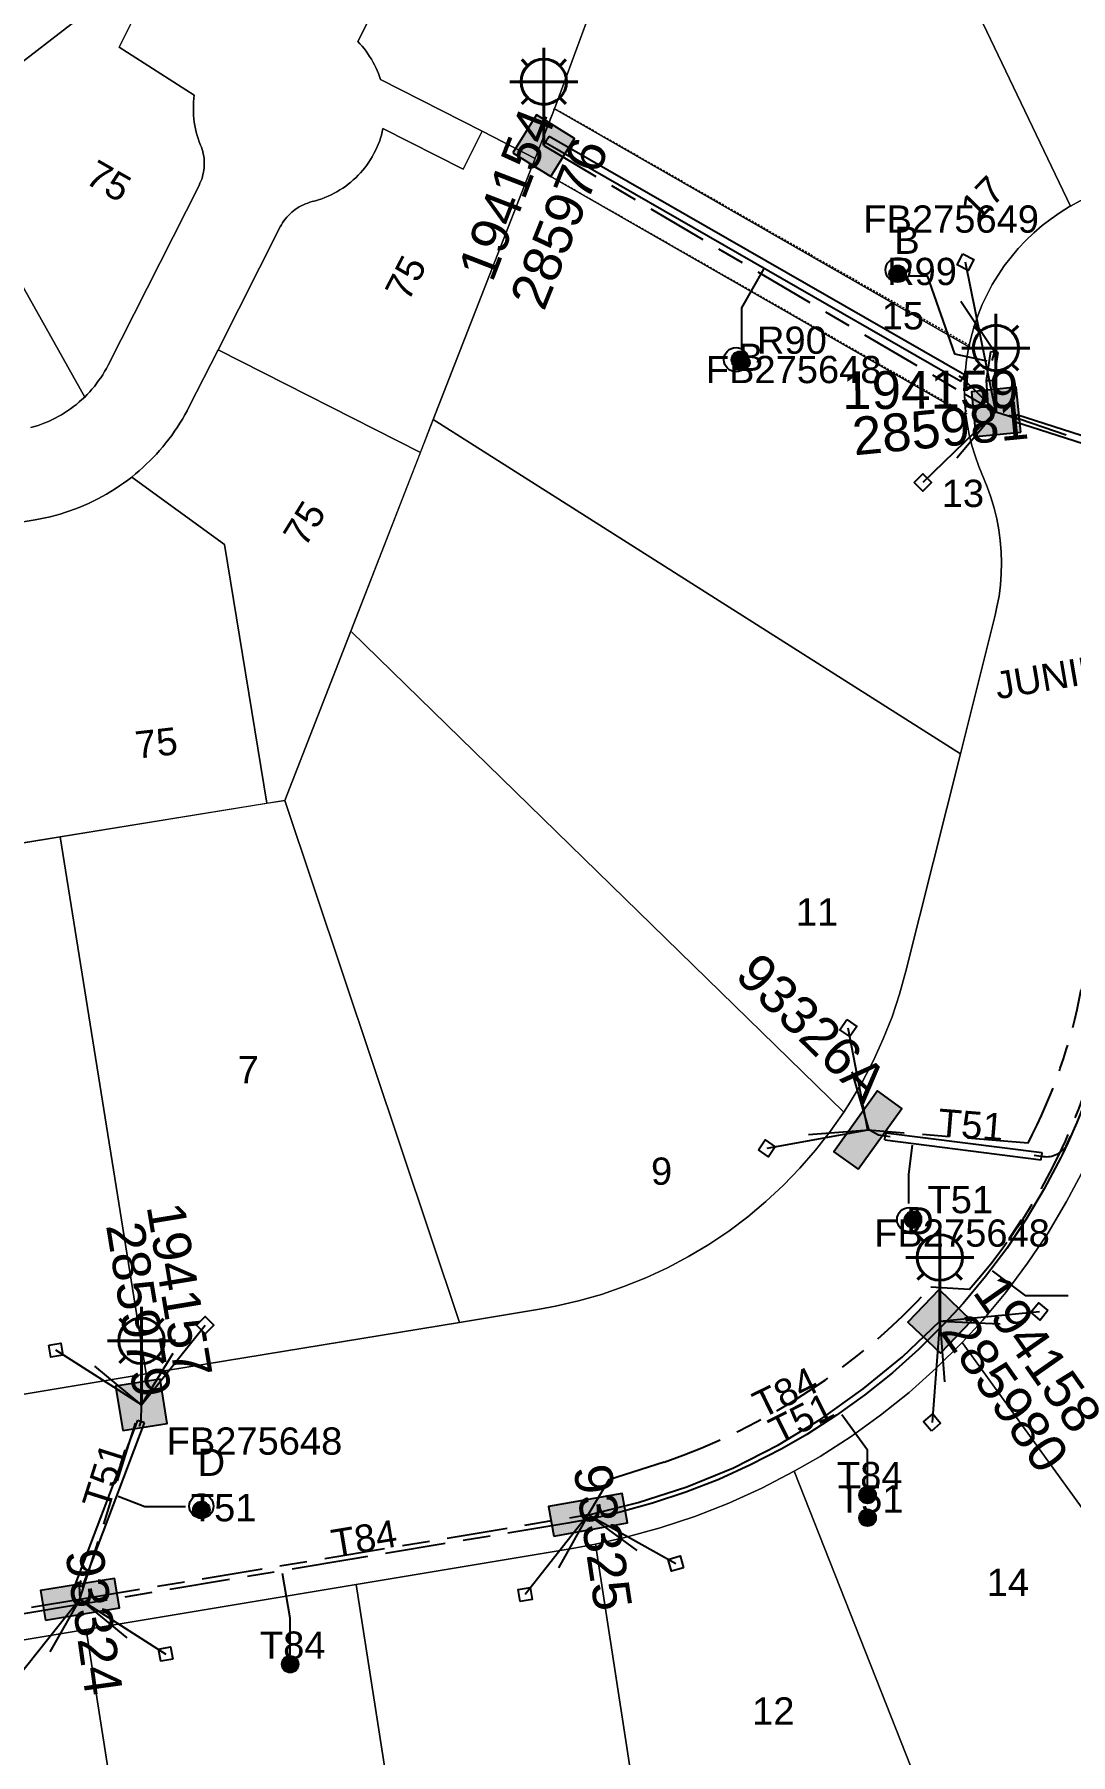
# Model space of a CAD drawing. Header units: metres. Extents: x 282960 to 285195, y 6134329 to 6136665.
# Drawn here: x 283348.2 to 283416.7, y 6135406.1 to 6135519.8 of the extents above; entities that cross this region are included whole.
import ezdxf
from ezdxf.enums import TextEntityAlignment as Align

# ---------------------------------------------------------------- set-up
doc = ezdxf.new("R2010")
doc.units = ezdxf.units.M
for name, pattern in [('Cable Exist UG', [8.2, 4, -1.2, 1.8, -1.2]), ('HIDDEN', [0.375, 0.25, -0.125]), ('HIDDEN2', [0.1875, 0.125, -0.0625])]:
    doc.linetypes.add(name, pattern=pattern)
doc.layers.get('0').update_dxf_attribs({"color": 6})
for name, color, linetype, lineweight in [('Cadastre Land Parcels_SP_EXT', 9, 'Continuous', 5), ('Cadastre Other Property_SP_EXT', 9, 'HIDDEN', 5), ('Cadastre Roads_SP_EXT', 9, 'Continuous', 5)]:
    doc.layers.add(name, color=color, linetype=linetype, lineweight=lineweight)
for name, color, linetype in [('Duct_SP_EXT', 7, 'Continuous'), ('Equip_SP_SL_EXT', 7, 'Continuous'), ('Mains_LV_EXT', 7, 'Continuous'), ('Services_SP_EXT', 7, 'Continuous'), ('SupportsUG_SP_LV_EXT', 7, 'Continuous'), ('SupportsUG_SP_LV_SL_EXT', 7, 'Continuous'), ('Trench_SP_EXT', 7, 'Continuous')]:
    doc.layers.add(name, color=color, linetype=linetype)
doc.styles.add('COLUMN_LABEL', font='arial.ttf')
doc.styles.add('iecARIAL', font='arial.ttf', dxfattribs={"height": 2})
doc.styles.add('POLE_LABEL', font='arial.ttf')
doc.styles.get("Standard").update_dxf_attribs({"font": 'arial.ttf'})

# ---------------------------------------------------------------- blocks, each defined once
blk = doc.blocks.new('COLUMN_EXT')
blk.add_hatch(color=256).paths.add_polyline_path([(-1.49, 1.48), (-1.49, -1.49), (1.48, -1.49), (1.48, 1.48)])
blk.add_lwpolyline([(-1.49, -1.49), (1.48, -1.49), (1.48, 1.48), (-1.49, 1.48)], close=True)
for tag, height, style, flags, p in [('ASSET_NUM', 2.5, 'COLUMN_LABEL', 8, (2, 2)), ('STRUCTURE_PLANT_NUMBER', 0.2, 'POLE_LABEL', 9, (1.81, 0.03)), ('STREET_CODE', 0.2, 'COLUMN_LABEL', 9, (1.81, -0.2))]:
    blk.add_attdef(tag, text='', height=height, dxfattribs=dict(style=style, flags=flags)).set_placement(p, align=Align.MIDDLE_LEFT)
at = {"flags": 9}
for tag, p in [('COLUMN_TYPE', (1.81, -0.4)), ('OWNED_BY', (1.81, -0.6)), ('STATE', (1.81, -0.8)), ('USAGE', (1.81, -1)), ('LEGEND', (1.81, -1.2)), ('STREETNAME', (1.81, -1.6)), ('SUBURB', (1.81, -1.8)), ('LOCATION', (1.81, -1.4)), ('NOTES', (1.81, -2))]:
    blk.add_attdef(tag, text='', height=0.2, dxfattribs=at).set_placement(p, align=Align.MIDDLE_LEFT)
at = {"flags": 1}
blk.add_attdef('Z', (1.81, -2.35), '', height=0.2, dxfattribs=at)
blk = doc.blocks.new('PILLAR_EXT')
blk.add_hatch(color=256).paths.add_polyline_path([(-2.475, 0.99), (-2.475, -0.99), (2.475, -0.99), (2.475, 0.99)])
blk.add_lwpolyline([(-2.475, -0.99), (2.475, -0.99), (2.475, 0.99), (-2.475, 0.99)], close=True)
at = {"style": 'iecARIAL', "flags": 8}
blk.add_attdef('ASSET_NUM', (1.5, 3.5), '', height=2.5, dxfattribs=at)
for tag, p, flags in [('OWNED_BY', (0, -0.2), 9), ('STATE', (0, -0.4), 9), ('SUPPORT_TYPE', (0, -0.6), 9), ('USAGE', (0, -0.8), 9), ('LEGEND', (0, -1), 9), ('LOCATION', (0, -1.2), 9), ('STREETNAME', (0, -1.8), 9), ('SUBURB', (0, -2), 1), ('NOTES', (0, -1.4), 9), ('PARENT', (0, -1.6), 9)]:
    blk.add_attdef(tag, p, '', height=0.2, dxfattribs=dict(flags=flags))
blk = doc.blocks.new('DUCT_EXT')
blk.add_circle((0, 0.8), 0.8)
at = {"flags": 1}
blk.add_attdef('Z', (0, 0), '', height=0.2, dxfattribs=at)
at = {"flags": 9}
for tag, p in [('DUCT_CODE', (0, 0)), ('XSECT_TYPE', (0, -0.2)), ('STATE', (0, -0.6)), ('FB_REFERENCE', (0, -0.4)), ('NOTES', (0, -0.8))]:
    blk.add_attdef(tag, text='', height=0.2, dxfattribs=at).set_placement(p, align=Align.MIDDLE_LEFT)
blk = doc.blocks.new('SL_LANTERN_EXT')
at = {"lineweight": 40}
for p, q in [((0, 1.97), (0, 6.47)), ((-1.46, 5.68), (-1.06, 5.28)), ((1.46, 5.68), (1.06, 5.28)), ((-2.25, 4.22), (2.25, 4.22)), ((-1.46, 2.76), (-1.06, 3.16)), ((0, 0), (0, 2.72)), ((1.46, 2.76), (1.06, 3.16))]:
    blk.add_line(p, q, dxfattribs=at)
blk.add_circle((0, 4.22), 1.5, dxfattribs=at)
at = {"style": 'iecARIAL', "flags": 8}
blk.add_attdef('ASSET_NUM', (1.5, 1.5), '', height=2.5, dxfattribs=at)
for tag, p, height, flags in [('CONSTRUCTED_VOLTAGE', (0.98, -0.65), 0.2, 9), ('CONTROL_TYPE', (0.98, -0.85), 0.2, 9), ('LANTERN_PURPOSE', (0.98, -1.05), 0.2, 9), ('LANTERN_TYPE', (0.98, -1.25), 0.2, 9), ('LNUMBER', (2.18, -3.25), 2.5, 8), ('OPERATING_VOLTAGE', (0.98, -1.65), 0.2, 9), ('ORIENTATION', (0.98, -1.85), 0.2, 9), ('OWNED_BY', (0.98, -2.05), 0.2, 9), ('STATE', (0.98, -2.25), 0.2, 9), ('NO_PHASES', (0.98, -1.45), 0.2, 9), ('USAGE', (0.98, -2.45), 0.2, 9), ('CEXIST', (0.98, -2.65), 0.2, 9), ('CNEW', (0.98, -2.85), 0.2, 9), ('CNUMBER', (0.98, -3.05), 0.2, 9), ('CREMOVE', (0.98, -3.25), 0.2, 9), ('CREPLACE', (0.98, -3.45), 0.2, 9), ('LKINGHEIGHT', (0.98, -3.65), 0.2, 9), ('LBRACKET', (0.98, -3.85), 0.2, 9), ('LBRACKETVOCAB', (0.98, -4.05), 0.2, 9), ('LCATEGORY', (0.98, -4.25), 0.2, 9), ('LCHARGE1', (0.98, -4.45), 0.2, 9), ('LCHARGE1PERCENT', (0.98, -4.65), 0.2, 9), ('LCHARGE2', (0.98, -4.85), 0.2, 9), ('LCHARGE2PERCENT', (0.98, -5.05), 0.2, 9), ('LCHARGE3', (0.98, -5.25), 0.2, 9), ('LCHARGE3PERCENT', (0.98, -5.45), 0.2, 9), ('LEXIST', (0.98, -5.65), 0.2, 9), ('LLAMP', (0.98, -5.85), 0.2, 9), ('LLAMPVOCAB', (0.98, -6.05), 0.2, 9), ('LMAST', (0.98, -6.25), 0.2, 9), ('LMASTVOCAB', (0.98, -6.45), 0.2, 9), ('LNEW', (0.98, -6.65), 0.2, 9), ('LANTNUMBER', (0.98, -6.85), 0.2, 9), ('LOUTREACH', (0.98, -7.25), 0.2, 9), ('LOUTREACHVOCAB', (0.98, -7.45), 0.2, 9), ('LRATECODE', (0.98, -7.65), 0.2, 9), ('LREMOVE', (0.98, -7.85), 0.2, 9), ('LREPLACE', (0.98, -8.05), 0.2, 9), ('STREETNAME', (0.98, -9.25), 0.2, 9), ('LTYPE', (0.98, -8.25), 0.2, 9), ('LTYPEVOCAB', (0.98, -8.45), 0.2, 9), ('LEGEND', (0.98, -8.65), 0.2, 9), ('LOCATION', (0.98, -8.85), 0.2, 9), ('NOTES', (0.98, -9.05), 0.2, 9), ('SUBURB', (0.98, -9.45), 0.2, 1)]:
    blk.add_attdef(tag, p, '', height=height, dxfattribs=dict(flags=flags))
blk = doc.blocks.new('CCP_EXT')
at = {"flags": 9}
for tag, p in [('STATE', (0, -1.8)), ('LEGEND', (0, -1.4)), ('LIFE_SUPPORT', (0, -1.6)), ('NOTES', (0, -2))]:
    blk.add_attdef(tag, text='', height=0.2, dxfattribs=at).set_placement(p, align=Align.MIDDLE_LEFT)
blk.add_wipeout([(0, 0.57), (0.57, 0), (0, -0.57), (-0.57, 0)])
blk.add_lwpolyline([(-0.57, 0), (0, 0.57), (0.57, 0), (0, -0.57), (-0.57, 0)])
at = {"flags": 1}
blk.add_attdef('Z', (0, 0), '', height=0.2, dxfattribs=at)
at = {"flags": 9}
for tag, p in [('CCP_TYPE', (0, 0)), ('CONSTRUCTED_VOLTAGE', (0, -0.2)), ('OPERATING_VOLTAGE', (0, -0.6)), ('ORIENTATION', (0, -0.8)), ('OWNED_BY', (0, -1)), ('NO_PHASES', (0, -0.4)), ('USAGE', (0, -1.2))]:
    blk.add_attdef(tag, text='', height=0.2, dxfattribs=at).set_placement(p, align=Align.MIDDLE_LEFT)
blk = doc.blocks.new('CABLE_LARGE_EXT')
h = blk.add_hatch(color=256)
edge = h.paths.add_edge_path()
edge.add_arc((0, 0.55), 0.55, 0, 360)
blk.add_circle((0, 0.55), 0.55)
at = {"flags": 1}
blk.add_attdef('Z', (0, 0), '', height=0.2, dxfattribs=at)
at = {"flags": 9}
for tag, p in [('COND_CODE', (0, 0)), ('STATE', (0, -0.4)), ('XSECT_SIZE', (0, -0.6)), ('FB_REFERENCE', (0, -0.2)), ('NOTES', (0, -0.8))]:
    blk.add_attdef(tag, text='', height=0.2, dxfattribs=at).set_placement(p, align=Align.MIDDLE_LEFT)

msp = doc.modelspace()

# ---------------------------------------------------------------- linework, layer by layer
at = {"layer": 'Cadastre Land Parcels_SP_EXT', "linetype": 'Continuous'}
for points in [[(283382.57, 6135514.85), (283409.94, 6135499.14), (283410.11, 6135499.85), (283410.31, 6135500.56), (283410.56, 6135501.25), (283410.83, 6135501.93), (283411.15, 6135502.59), (283411.49, 6135503.24), (283411.87, 6135503.87), (283412.28, 6135504.47), (283412.73, 6135505.06), (283413.2, 6135505.62), (283413.7, 6135506.15), (283414.23, 6135506.66), (283414.79, 6135507.14), (283415.37, 6135507.59), (283415.97, 6135508), (283416.59, 6135508.39), (283416.65, 6135508.43), (283396.06, 6135551.47), (283382.57, 6135514.85)], [(283396.06, 6135551.47), (283416.65, 6135508.43), (283417.3, 6135508.78), (283417.96, 6135509.09), (283418.64, 6135509.37), (283419.33, 6135509.62), (283420.03, 6135509.82), (283420.75, 6135509.99), (283421.47, 6135510.13), (283422.2, 6135510.22), (283422.93, 6135510.28), (283423.66, 6135510.3), (283424.39, 6135510.28), (283425.12, 6135510.22), (283425.85, 6135510.12), (283426.57, 6135509.99), (283427.28, 6135509.82), (283427.99, 6135509.61), (283428.04, 6135509.59), (283440.27, 6135537.95), (283415.61, 6135545.49), (283396.06, 6135551.47)], [(283363.88, 6135550.92), (283326.38, 6135538.42), (283323.95, 6135534.27), (283289.64, 6135522.81), (283290.2, 6135520.99), (283323.19, 6135531.88), (283325.14, 6135529.17), (283328.99, 6135530.46), (283334.8, 6135512.36), (283341.63, 6135513.49), (283353.14, 6135522.37), (283363.88, 6135550.92)], [(283382.57, 6135514.85), (283388.45, 6135530.82), (283379, 6135535.63), (283377.7, 6135535.3), (283369.58, 6135519.3), (283369.73, 6135519.15), (283369.87, 6135518.99), (283370, 6135518.83), (283370.13, 6135518.66), (283370.26, 6135518.49), (283370.37, 6135518.31), (283370.49, 6135518.13), (283370.59, 6135517.95), (283370.69, 6135517.76), (283370.78, 6135517.57), (283370.87, 6135517.38), (283370.95, 6135517.19), (283371.03, 6135516.99), (283371.09, 6135516.79), (283377.81, 6135513.37), (283381.3, 6135511.58), (283382.57, 6135514.85)], [(283409.94, 6135499.14), (283382.57, 6135514.85), (283381.1, 6135511.08), (283409.75, 6135494.63), (283409.68, 6135495.36), (283409.65, 6135496.09), (283409.66, 6135496.82), (283409.71, 6135497.56), (283409.79, 6135498.28), (283409.92, 6135499.01), (283409.94, 6135499.14)], [(283371.25, 6135513.55), (283371.2, 6135513.33), (283371.15, 6135513.12), (283371.08, 6135512.91), (283371.01, 6135512.7), (283370.93, 6135512.49), (283370.84, 6135512.29), (283370.75, 6135512.09), (283370.65, 6135511.89), (283370.54, 6135511.69), (283370.43, 6135511.5), (283370.31, 6135511.32), (283370.18, 6135511.14), (283370.05, 6135510.96), (283369.91, 6135510.79), (283369.76, 6135510.62), (283369.61, 6135510.46), (283369.45, 6135510.3), (283369.29, 6135510.15), (283369.12, 6135510.01), (283368.95, 6135509.87), (283368.77, 6135509.73), (283368.59, 6135509.61), (283368.4, 6135509.49), (283368.21, 6135509.37), (283368.02, 6135509.27), (283367.82, 6135509.17), (283367.62, 6135509.08), (283367.42, 6135508.99), (283367.21, 6135508.91), (283367, 6135508.84), (283366.79, 6135508.78), (283366.57, 6135508.72), (283366.42, 6135508.68), (283366.28, 6135508.63), (283366.13, 6135508.58), (283365.99, 6135508.52), (283365.85, 6135508.45), (283365.72, 6135508.38), (283365.59, 6135508.3), (283365.46, 6135508.21), (283365.34, 6135508.12), (283365.22, 6135508.02), (283365.11, 6135507.91), (283365, 6135507.8), (283364.9, 6135507.69), (283364.8, 6135507.57), (283364.71, 6135507.45), (283364.62, 6135507.32), (283364.54, 6135507.19), (283364.47, 6135507.05), (283360.36, 6135498.94), (283373.72, 6135492.14), (283374.57, 6135494.32), (283381.1, 6135511.08), (283381.3, 6135511.58), (283377.81, 6135513.37), (283376.54, 6135510.87), (283371.25, 6135513.55)], [(283409.75, 6135494.63), (283381.1, 6135511.08), (283374.57, 6135494.32), (283409.39, 6135472.25), (283411.68, 6135481.41), (283411.8, 6135481.95), (283411.94, 6135482.67), (283412.03, 6135483.4), (283412.08, 6135484.13), (283412.1, 6135484.86), (283412.08, 6135485.59), (283412.02, 6135486.33), (283411.92, 6135487.05), (283411.79, 6135487.77), (283411.62, 6135488.48), (283411.4, 6135489.19), (283411.16, 6135489.88), (283410.59, 6135491.23), (283410.35, 6135491.92), (283410.14, 6135492.62), (283409.96, 6135493.34), (283409.83, 6135494.06), (283409.75, 6135494.63)], [(283364.76, 6135469.17), (283369.12, 6135480.35), (283373.72, 6135492.14), (283360.36, 6135498.94), (283358.46, 6135495.19), (283358.32, 6135494.91), (283358.16, 6135494.63), (283358, 6135494.35), (283357.84, 6135494.08), (283357.66, 6135493.81), (283357.49, 6135493.55), (283357.3, 6135493.28), (283357.11, 6135493.03), (283356.91, 6135492.78), (283356.71, 6135492.53), (283356.5, 6135492.29), (283356.29, 6135492.05), (283356.07, 6135491.82), (283355.85, 6135491.59), (283355.62, 6135491.37), (283355.39, 6135491.15), (283355.15, 6135490.94), (283354.9, 6135490.73), (283354.66, 6135490.53), (283360.78, 6135486.07), (283363.58, 6135468.98), (283364.76, 6135469.17)], [(283409.39, 6135472.25), (283374.57, 6135494.32), (283369.12, 6135480.35), (283401.69, 6135448.58), (283402.11, 6135449.24), (283402.91, 6135450.6), (283403.64, 6135451.99), (283404.29, 6135453.42), (283404.87, 6135454.88), (283405.37, 6135456.37), (283405.79, 6135457.88), (283409.39, 6135472.25)], [(283401.69, 6135448.58), (283369.12, 6135480.35), (283364.76, 6135469.17), (283376.31, 6135434.69), (283381.58, 6135435.56), (283382.64, 6135435.75), (283384.17, 6135436.11), (283385.68, 6135436.54), (283387.16, 6135437.05), (283388.62, 6135437.64), (283390.05, 6135438.3), (283391.43, 6135439.04), (283392.78, 6135439.84), (283394.09, 6135440.72), (283395.34, 6135441.67), (283396.54, 6135442.68), (283397.69, 6135443.75), (283398.79, 6135444.88), (283399.82, 6135446.06), (283400.79, 6135447.3), (283401.69, 6135448.58)], [(283364.76, 6135469.17), (283349.94, 6135466.76), (283355.6, 6135431.28), (283376.31, 6135434.69), (283364.76, 6135469.17)], [(283349.94, 6135466.76), (283332.15, 6135463.88), (283337.86, 6135428.35), (283355.6, 6135431.28), (283349.94, 6135466.76)], [(283448.16, 6135418.8), (283417.53, 6135444.8), (283416.4, 6135442.67), (283415.17, 6135440.6), (283413.82, 6135438.6), (283412.38, 6135436.67), (283410.84, 6135434.82), (283409.5, 6135433.36), (283440.55, 6135390.5), (283444.35, 6135404.65), (283448.16, 6135418.8)], [(283440.55, 6135390.5), (283409.5, 6135433.36), (283407.79, 6135431.66), (283405.99, 6135430.06), (283404.11, 6135428.55), (283402.16, 6135427.14), (283400.13, 6135425.84), (283398.41, 6135424.85), (283413.86, 6135385.71), (283428.75, 6135388.38), (283440.55, 6135390.5)], [(283413.86, 6135385.71), (283398.41, 6135424.85), (283396.27, 6135423.74), (283394.08, 6135422.75), (283391.84, 6135421.87), (283389.55, 6135421.11), (283387.23, 6135420.47), (283385.29, 6135420.04), (283391.21, 6135381.64), (283393.24, 6135382.01), (283410.99, 6135385.2), (283413.86, 6135385.71)], [(283391.21, 6135381.64), (283385.29, 6135420.04), (283383.74, 6135419.75), (283369.48, 6135417.37), (283375.48, 6135378.82), (283391.21, 6135381.64)], [(283375.48, 6135378.82), (283369.48, 6135417.37), (283351.65, 6135414.4), (283357.73, 6135375.63), (283375.48, 6135378.82)], [(283339.97, 6135372.44), (283357.73, 6135375.63), (283351.65, 6135414.4), (283333.82, 6135411.42), (283339.97, 6135372.44)]]:
    msp.add_lwpolyline(points, close=True, dxfattribs=at)
for points in [[(283343.67, 6135486.93), (283348.29, 6135487.71), (283348.62, 6135487.77), (283348.95, 6135487.83), (283349.28, 6135487.91), (283349.6, 6135487.99), (283349.92, 6135488.08), (283350.24, 6135488.18), (283350.56, 6135488.29), (283350.88, 6135488.4), (283351.19, 6135488.52), (283351.5, 6135488.65), (283351.81, 6135488.79), (283352.11, 6135488.93), (283352.41, 6135489.08), (283352.7, 6135489.24), (283353, 6135489.4), (283353.28, 6135489.57), (283353.57, 6135489.75), (283353.85, 6135489.94), (283354.12, 6135490.13), (283354.39, 6135490.33), (283354.66, 6135490.53), (283354.9, 6135490.73), (283355.15, 6135490.94), (283355.39, 6135491.15), (283355.62, 6135491.37), (283355.85, 6135491.59), (283356.07, 6135491.82), (283356.29, 6135492.05), (283356.5, 6135492.29), (283356.71, 6135492.53), (283356.91, 6135492.78), (283357.11, 6135493.03), (283357.3, 6135493.28), (283357.49, 6135493.55), (283357.66, 6135493.81), (283357.84, 6135494.08), (283358, 6135494.35), (283358.16, 6135494.63), (283358.32, 6135494.91), (283358.46, 6135495.19), (283360.36, 6135498.94), (283364.47, 6135507.05), (283364.54, 6135507.19), (283364.62, 6135507.32), (283364.71, 6135507.45), (283364.8, 6135507.57), (283364.9, 6135507.69), (283365, 6135507.8), (283365.11, 6135507.91), (283365.22, 6135508.02), (283365.34, 6135508.12), (283365.46, 6135508.21), (283365.59, 6135508.3), (283365.72, 6135508.38), (283365.85, 6135508.45), (283365.99, 6135508.52), (283366.13, 6135508.58), (283366.28, 6135508.63), (283366.42, 6135508.68), (283366.57, 6135508.72), (283366.79, 6135508.78), (283367, 6135508.84), (283367.21, 6135508.91), (283367.42, 6135508.99), (283367.62, 6135509.08), (283367.82, 6135509.17), (283368.02, 6135509.27), (283368.21, 6135509.37), (283368.4, 6135509.49), (283368.59, 6135509.61), (283368.77, 6135509.73), (283368.95, 6135509.87), (283369.12, 6135510.01), (283369.29, 6135510.15), (283369.45, 6135510.3), (283369.61, 6135510.46), (283369.76, 6135510.62), (283369.91, 6135510.79), (283370.05, 6135510.96), (283370.18, 6135511.14), (283370.31, 6135511.32), (283370.43, 6135511.5), (283370.54, 6135511.69), (283370.65, 6135511.89), (283370.75, 6135512.09), (283370.84, 6135512.29), (283370.93, 6135512.49), (283371.01, 6135512.7), (283371.08, 6135512.91), (283371.15, 6135513.12), (283371.2, 6135513.33), (283371.25, 6135513.55), (283376.54, 6135510.87), (283377.81, 6135513.37), (283371.09, 6135516.79), (283371.03, 6135516.99), (283370.95, 6135517.19), (283370.87, 6135517.38), (283370.78, 6135517.57), (283370.69, 6135517.76), (283370.59, 6135517.95), (283370.49, 6135518.13), (283370.37, 6135518.31), (283370.26, 6135518.49), (283370.13, 6135518.66), (283370, 6135518.83), (283369.87, 6135518.99), (283369.73, 6135519.15), (283369.58, 6135519.3), (283377.7, 6135535.3)], [(283353.14, 6135522.37), (283341.63, 6135513.49), (283351.55, 6135495.81), (283351.71, 6135495.98), (283351.71, 6135495.98), (283351.88, 6135496.16), (283352.03, 6135496.33), (283352.19, 6135496.52), (283352.33, 6135496.71), (283352.47, 6135496.9), (283352.61, 6135497.09), (283352.74, 6135497.29), (283352.86, 6135497.5), (283352.98, 6135497.7), (283353.09, 6135497.91), (283359.1, 6135509.79), (283359.16, 6135509.93), (283359.22, 6135510.07), (283359.28, 6135510.21), (283359.32, 6135510.36), (283359.36, 6135510.51), (283359.39, 6135510.66), (283359.42, 6135510.81), (283359.43, 6135510.96), (283359.44, 6135511.11), (283359.44, 6135511.27), (283359.44, 6135511.42), (283359.43, 6135511.57), (283359.41, 6135511.72), (283359.38, 6135511.88), (283359.35, 6135512.03), (283359.31, 6135512.17), (283359.26, 6135512.32), (283359.2, 6135512.46), (283359.12, 6135512.67), (283359.05, 6135512.88), (283358.98, 6135513.1), (283358.92, 6135513.31), (283358.87, 6135513.53), (283358.83, 6135513.75), (283358.79, 6135513.97), (283358.76, 6135514.19), (283358.74, 6135514.42), (283358.73, 6135514.64), (283358.73, 6135514.86), (283358.73, 6135515.09), (283358.74, 6135515.31), (283358.76, 6135515.54), (283358.79, 6135515.76), (283353.82, 6135518.92), (283354.95, 6135521.16)], [(283354.95, 6135521.16), (283353.82, 6135518.92), (283358.79, 6135515.76), (283358.76, 6135515.54), (283358.74, 6135515.31), (283358.73, 6135515.09), (283358.73, 6135514.86), (283358.73, 6135514.64), (283358.74, 6135514.42), (283358.76, 6135514.19), (283358.79, 6135513.97), (283358.83, 6135513.75), (283358.87, 6135513.53), (283358.92, 6135513.31), (283358.98, 6135513.1), (283359.05, 6135512.88), (283359.12, 6135512.67), (283359.2, 6135512.46), (283359.26, 6135512.32), (283359.31, 6135512.17), (283359.35, 6135512.03), (283359.38, 6135511.88), (283359.41, 6135511.72), (283359.43, 6135511.57), (283359.44, 6135511.42), (283359.44, 6135511.27), (283359.44, 6135511.11), (283359.43, 6135510.96), (283359.42, 6135510.81), (283359.39, 6135510.66), (283359.36, 6135510.51), (283359.32, 6135510.36), (283359.28, 6135510.21), (283359.22, 6135510.07), (283359.16, 6135509.93), (283359.1, 6135509.79), (283353.09, 6135497.91), (283352.98, 6135497.7), (283352.86, 6135497.5), (283352.74, 6135497.29), (283352.61, 6135497.09), (283352.47, 6135496.9), (283352.33, 6135496.71), (283352.19, 6135496.52), (283352.03, 6135496.33), (283351.88, 6135496.16), (283351.71, 6135495.98), (283351.55, 6135495.81), (283351.37, 6135495.65), (283351.19, 6135495.49), (283351, 6135495.33), (283350.81, 6135495.18), (283350.62, 6135495.04), (283350.42, 6135494.9), (283350.22, 6135494.77), (283350.01, 6135494.64), (283349.8, 6135494.52), (283349.59, 6135494.41), (283349.37, 6135494.3), (283349.15, 6135494.2), (283348.92, 6135494.11), (283348.7, 6135494.02), (283348.47, 6135493.94), (283348.24, 6135493.87), (283348, 6135493.81)], [(283348, 6135493.81), (283348.24, 6135493.87), (283348.47, 6135493.94), (283348.7, 6135494.02), (283348.92, 6135494.11), (283349.15, 6135494.2), (283349.37, 6135494.3), (283349.59, 6135494.41), (283349.8, 6135494.52), (283350.01, 6135494.64), (283350.22, 6135494.77), (283350.42, 6135494.9), (283350.62, 6135495.04), (283350.81, 6135495.18), (283351, 6135495.33), (283351.19, 6135495.49), (283351.37, 6135495.65), (283351.55, 6135495.81), (283341.63, 6135513.49)], [(283347.13, 6135466.31), (283349.94, 6135466.76), (283349.94, 6135466.76), (283363.58, 6135468.98), (283360.78, 6135486.07), (283354.66, 6135490.53), (283354.39, 6135490.33), (283354.12, 6135490.13), (283353.85, 6135489.94), (283353.57, 6135489.75), (283353.28, 6135489.57), (283353, 6135489.4), (283352.7, 6135489.24), (283352.41, 6135489.08), (283352.11, 6135488.93), (283351.81, 6135488.79), (283351.5, 6135488.65), (283351.19, 6135488.52), (283350.88, 6135488.4), (283350.56, 6135488.29), (283350.24, 6135488.18), (283349.92, 6135488.08), (283349.6, 6135487.99), (283349.28, 6135487.91), (283348.95, 6135487.83), (283348.62, 6135487.77), (283348.29, 6135487.71), (283343.67, 6135486.93)]]:
    msp.add_lwpolyline(points, dxfattribs=at)
at = {"layer": 'Duct_SP_EXT'}
for p, q in [((283381.98, 6135512.61), (283382.1, 6135512.82)), ((283382.22, 6135513.02), (283382.1, 6135512.82)), ((283411.11, 6135496.91), (283411.39, 6135498.83)), ((283411.39, 6135498.83), (283411.63, 6135498.8)), ((283411.59, 6135496.89), (283411.87, 6135498.76)), ((283411.87, 6135498.76), (283411.63, 6135498.8)), ((283409.41, 6135496.85), (283409.53, 6135497.06)), ((283409.65, 6135497.27), (283409.53, 6135497.06)), ((283411.23, 6135494.97), (283411.11, 6135496.91)), ((283411.11, 6135496.91), (283411.35, 6135496.9)), ((283411.59, 6135496.89), (283411.35, 6135496.9)), ((283411.71, 6135495), (283411.59, 6135496.89)), ((283411.23, 6135494.97), (283411.47, 6135494.98)), ((283411.71, 6135495), (283411.47, 6135494.98)), ((283413.1, 6135494.66), (283413.02, 6135494.43)), ((283413.1, 6135494.66), (283431.2, 6135488.85)), ((283412.95, 6135494.2), (283413.02, 6135494.43)), ((283412.95, 6135494.2), (283431.05, 6135488.4)), ((283404.39, 6135446.75), (283404.42, 6135446.99)), ((283404.45, 6135447.22), (283404.42, 6135446.99)), ((283404.45, 6135447.22), (283414.77, 6135445.91)), ((283404.39, 6135446.75), (283414.71, 6135445.43)), ((283414.77, 6135445.91), (283414.74, 6135445.67)), ((283414.71, 6135445.43), (283414.74, 6135445.67)), ((283350.95, 6135417.39), (283355.06, 6135428.23)), ((283351.4, 6135417.22), (283355.51, 6135428.06)), ((283355.06, 6135428.23), (283355.29, 6135428.14)), ((283355.51, 6135428.06), (283355.29, 6135428.14)), ((283350.95, 6135417.39), (283351.18, 6135417.31)), ((283351.4, 6135417.22), (283351.18, 6135417.31))]:
    msp.add_line(p, q, dxfattribs=at)
for points in [[(283394.94, 6135498.96), (283394.94, 6135501.7), (283396.4, 6135504.27)], [(283405.94, 6135503.82), (283407.19, 6135503.82), (283409, 6135498.67), (283411.13, 6135498.21)], [(283405.98, 6135442.54), (283405.98, 6135444.48), (283406.21, 6135446.4)], [(283403.25, 6135423.88), (283403.25, 6135426.24), (283401.56, 6135428.59)], [(283358.21, 6135422.51), (283355.52, 6135422.51), (283353.77, 6135423.18)], [(283365.11, 6135412.73), (283365.11, 6135415.16), (283364.61, 6135418.11)]]:
    msp.add_lwpolyline(points, dxfattribs=at)
at = {"layer": 'Mains_LV_EXT', "linetype": 'Cable Exist UG'}
for points in [[(283431.89, 6135488.03), (283411.7, 6135494.88)], [(283351.24, 6135416.4), (283355.3, 6135429.25)], [(283315.68, 6135410.52), (283351.24, 6135416.4)]]:
    msp.add_lwpolyline(points, dxfattribs=at)
msp.add_lwpolyline([(283419.74, 6135457.88), (283417.37, 6135456.67), (283417.37, 6135456.67, -0.073244), (283413.85, 6135446.53), (283413.85, 6135446.53), (283403.28, 6135447.39)], format="xyb", dxfattribs=at)
at = {"layer": 'Services_SP_EXT'}
msp.add_lwpolyline([(283351.24, 6135416.4), (283347.04, 6135411.14)], dxfattribs=at)
at = {"layer": 'Trench_SP_EXT', "linetype": 'Cable Exist UG'}
for points in [[(283411.49, 6135498.22), (283411.56, 6135498.52), (283411.63, 6135498.8), (283409.18, 6135502.47)], [(283409.27, 6135497.21), (283409.53, 6135497.06), (283411.81, 6135494.81)], [(283411.73, 6135494.83), (283408.85, 6135491.4)], [(283411.73, 6135494.83), (283413.05, 6135494.42), (283413.36, 6135494.31)], [(283420.13, 6135457.83), (283419.3, 6135454.5), (283418.67, 6135452.24), (283417.93, 6135450.05), (283417.08, 6135447.89), (283416.47, 6135446.56)], [(283403.35, 6135447.39), (283402.05, 6135451.92)], [(283403.35, 6135447.39), (283398.72, 6135447.03)], [(283404.75, 6135446.94), (283403.98, 6135447.06), (283403.37, 6135447.39)], [(283408.02, 6135434.76), (283412.63, 6135434.56)], [(283408.02, 6135434.76), (283408.37, 6135430.2)], [(283355.3, 6135429.25), (283351.78, 6135432.17)], [(283355.3, 6135429.25), (283357.7, 6135433.14)], [(283355.17, 6135427.82), (283355.29, 6135428.14), (283355.3, 6135429.25)], [(283384.79, 6135421.98), (283382.6, 6135418.04)], [(283384.79, 6135421.98), (283388.55, 6135419.23)], [(283351.3, 6135417.64), (283351.18, 6135417.31), (283351.24, 6135416.4)], [(283351.24, 6135416.4), (283348.94, 6135412.42)], [(283351.24, 6135416.4), (283354.86, 6135413.41)], [(283351.34, 6135416.07), (283333.55, 6135413.1), (283315.75, 6135410.13)]]:
    msp.add_lwpolyline(points, dxfattribs=at)
msp.add_lwpolyline([(283414.25, 6135445.73), (283414.72, 6135445.67), (283414.72, 6135445.67, 0.307464), (283416.37, 6135446.33), (283416.37, 6135446.33), (283416.65, 6135446.96)], format="xyb", dxfattribs=at)

# ---------------------------------------------------------------- block references
at = {"layer": 'Duct_SP_EXT'}
for name, p in [('DUCT_EXT', (283405.24, 6135503.41)), ('CABLE_LARGE_EXT', (283405.24, 6135503.41)), ('DUCT_EXT', (283359.26, 6135421.75)), ('CABLE_LARGE_EXT', (283403.25, 6135422.73)), ('CABLE_LARGE_EXT', (283359.26, 6135421.75)), ('CABLE_LARGE_EXT', (283403.25, 6135421.23)), ('CABLE_LARGE_EXT', (283365.12, 6135411.56))]:
    msp.add_blockref(name, p, dxfattribs=at)
for name, p, rotation in [('DUCT_EXT', (283395.37, 6135498.28), 90.04404868790296), ('CABLE_LARGE_EXT', (283395.37, 6135498.28), 90.04404868790296), ('DUCT_EXT', (283406.8, 6135441.48), 89.95629455568198), ('CABLE_LARGE_EXT', (283406.8, 6135441.48), 89.95629455568198)]:
    msp.add_blockref(name, p, dxfattribs=dict(at, rotation=rotation))
at = {"layer": 'Equip_SP_SL_EXT'}
ref = msp.add_blockref('SL_LANTERN_EXT', (283381.87, 6135512.42), dxfattribs=at)
ref.add_attrib('ASSET_NUM', '194154', dxfattribs={"layer": '0', "height": 2.5, "rotation": 68.9024, "style": 'iecARIAL'}).set_placement((283383.37, 6135513.92), align=Align.BOTTOM_RIGHT)
ref = msp.add_blockref('SL_LANTERN_EXT', (283411.73, 6135494.83), dxfattribs=at)
ref.add_attrib('ASSET_NUM', '194159', dxfattribs={"layer": '0', "height": 2.5, "rotation": 0.341, "style": 'iecARIAL'}).set_placement((283413.23, 6135496.33), align=Align.MIDDLE_RIGHT)
ref = msp.add_blockref('SL_LANTERN_EXT', (283355.3, 6135429.25), dxfattribs=at)
ref.add_attrib('ASSET_NUM', '194157', dxfattribs={"layer": '0', "height": 2.5, "rotation": 279.4374, "style": 'iecARIAL'}).set_placement((283356.8, 6135430.75), align=Align.BOTTOM_RIGHT)
ref = msp.add_blockref('SL_LANTERN_EXT', (283408.02, 6135434.76), dxfattribs=at)
ref.add_attrib('ASSET_NUM', '194158', dxfattribs={"layer": '0', "height": 2.5, "rotation": 305.0514, "style": 'iecARIAL'}).set_placement((283409.52, 6135436.26), align=Align.BOTTOM_LEFT)
at = {"layer": 'SupportsUG_SP_LV_EXT'}
ref = msp.add_blockref('PILLAR_EXT', (283403.27, 6135447.39), dxfattribs=dict(at, rotation=54.28355284688509))
ref.add_attrib('ASSET_NUM', '93326A', dxfattribs={"layer": '0', "height": 2.5, "rotation": 315.7402, "style": 'iecARIAL'}).set_placement((283404.77, 6135450.89), align=Align.TOP_RIGHT)
ref = msp.add_blockref('PILLAR_EXT', (283384.79, 6135421.98), dxfattribs=dict(at, rotation=10.19636840049995))
ref.add_attrib('ASSET_NUM', '93325', dxfattribs={"layer": '0', "height": 2.5, "rotation": 278.5526, "style": 'iecARIAL'}).set_placement((283386.29, 6135425.48), align=Align.TOP_LEFT)
ref = msp.add_blockref('PILLAR_EXT', (283351.24, 6135416.4), dxfattribs=dict(at, rotation=9.404031853161609))
ref.add_attrib('ASSET_NUM', '93324', dxfattribs={"layer": '0', "height": 2.5, "rotation": 277.9469, "style": 'iecARIAL'}).set_placement((283352.74, 6135419.9), align=Align.TOP_LEFT)
at = {"layer": 'SupportsUG_SP_LV_SL_EXT'}
ref = msp.add_blockref('COLUMN_EXT', (283381.87, 6135512.42), dxfattribs=dict(at, rotation=328.2325124114682))
ref.add_attrib('ASSET_NUM', '285976', dxfattribs={"layer": '0', "height": 2.5, "rotation": 68.2861, "style": 'COLUMN_LABEL'}).set_placement((283383.87, 6135513.17), align=Align.TOP_RIGHT)
ref = msp.add_blockref('COLUMN_EXT', (283411.73, 6135494.83), dxfattribs=dict(at, rotation=95.85063385922273))
ref.add_attrib('ASSET_NUM', '285981', dxfattribs={"layer": '0', "height": 2.5, "rotation": 5.5956, "style": 'COLUMN_LABEL'}).set_placement((283413.73, 6135495.58), align=Align.TOP_RIGHT)
ref = msp.add_blockref('COLUMN_EXT', (283355.3, 6135429.25), dxfattribs=dict(at, rotation=9.208079491798271))
ref.add_attrib('ASSET_NUM', '285979', dxfattribs={"layer": '0', "height": 2.5, "rotation": 279.2883, "style": 'COLUMN_LABEL'}).set_placement((283357.3, 6135430), align=Align.TOP_RIGHT)
ref = msp.add_blockref('COLUMN_EXT', (283408.02, 6135434.76), dxfattribs=dict(at, rotation=46.14971777067854))
ref.add_attrib('ASSET_NUM', '285980', dxfattribs={"layer": '0', "height": 2.5, "rotation": 304.9266, "style": 'COLUMN_LABEL'}).set_placement((283410.02, 6135435.51), align=Align.TOP_LEFT)

# ---------------------------------------------------------------- texts
at = {"layer": 'Cadastre Land Parcels_SP_EXT'}
for s, rotation, p in [('75', 330.2233, (283351.48, 6135510)), ('17', 45.959, (283410.52, 6135507.31)), ('75', 63.0905, (283372.92, 6135502.04)), ('75', 58.373, (283366.09, 6135485.81)), ('75', 6.4252, (283354.99, 6135471.92))]:
    msp.add_text(s, height=1.8, rotation=rotation, dxfattribs=at).set_placement(p)
for s, p in [('15', (283404.18, 6135500.28)), ('13', (283408.15, 6135488.55)), ('11', (283398.52, 6135460.9)), ('7', (283361.65, 6135450.48)), ('9', (283388.95, 6135443.78)), ('14', (283411.12, 6135416.61)), ('12', (283395.63, 6135408.12))]:
    msp.add_text(s, height=1.8, dxfattribs=at).set_placement(p)
at = {"layer": 'Cadastre Roads_SP_EXT'}
msp.add_text('JUNIPER PL', height=1.8, rotation=9.6497, dxfattribs=at).set_placement((283411.84, 6135475.84))
at = {"layer": 'Duct_SP_EXT'}
for s, p in [('FB275649', (283402.97, 6135506.67)), ('B', (283405.02, 6135505.27)), ('R90', (283395.95, 6135498.67)), ('B', (283394.7, 6135497.54)), ('FB275648', (283392.57, 6135496.73)), ('T51', (283407.21, 6135441.9)), ('FB275648', (283403.69, 6135439.69)), ('D', (283405.81, 6135440.5)), ('FB275648', (283356.96, 6135425.95)), ('D', (283359.01, 6135424.55)), ('T84', (283401.23, 6135423.67)), ('T51', (283358.56, 6135421.55)), ('T51', (283401.29, 6135422.13)), ('T84', (283363.12, 6135412.47))]:
    msp.add_text(s, height=1.8, dxfattribs=at).set_placement(p)
at = {"layer": 'Mains_LV_EXT'}
for s, rotation, p in [('T51', 355.3568, (283407.85, 6135447.02)), ('T84', 26.1255, (283396.26, 6135428.3)), ('T51', 26.7187, (283397.34, 6135426.57)), ('T51', 72.4396, (283353.07, 6135422.22)), ('T84', 9.4592, (283368.01, 6135419.19))]:
    msp.add_text(s, height=1.8, rotation=rotation, dxfattribs=at).set_placement(p)

# ---------------------------------------------------------------- next in the draw order: block references
at = {"layer": 'Services_SP_EXT'}
for p, rotation in [((283409.72, 6135504.72), 287.6903462710204), ((283401.98, 6135454.13), 280.831308466907), ((283396.6, 6135446.18), 10.27140301240808), ((283414.6, 6135435.41), 185.6639581676658), ((283349.64, 6135432.86), 324.9887401529649), ((283407.51, 6135428.08), 85.59474639030708), ((283390.59, 6135418.76), 150.973653221709), ((283380.64, 6135416.71), 55.34175046291296), ((283356.9, 6135412.78), 144.9408640770066)]:
    msp.add_blockref('CCP_EXT', p, dxfattribs=dict(at, rotation=rotation))
for p in [(283406.91, 6135490.17), (283359.51, 6135434.5)]:
    msp.add_blockref('CCP_EXT', p, dxfattribs=at)

# ---------------------------------------------------------------- next in the draw order: linework, layer by layer
at = {"layer": 'Cadastre Other Property_SP_EXT', "linetype": 'HIDDEN2'}
msp.add_lwpolyline([(283382.56, 6135514.88), (283381.11, 6135511.1), (283409.79, 6135494.71), (283409.79, 6135494.71, -0.103291), (283409.98, 6135499.22), (283409.98, 6135499.22), (283382.56, 6135514.88)], format="xyb", close=True, dxfattribs=at)
at = {"layer": 'Cadastre Roads_SP_EXT', "linetype": 'Continuous'}
for points in [[(283417.3, 6135508.78), (283416.65, 6135508.43), (283416.59, 6135508.39), (283415.97, 6135508), (283415.37, 6135507.59), (283414.79, 6135507.14), (283414.23, 6135506.66), (283413.7, 6135506.15), (283413.2, 6135505.62), (283412.73, 6135505.06), (283412.28, 6135504.47), (283411.87, 6135503.87), (283411.49, 6135503.24), (283411.15, 6135502.59), (283410.83, 6135501.93), (283410.56, 6135501.25), (283410.31, 6135500.56), (283410.11, 6135499.85), (283409.94, 6135499.14), (283409.92, 6135499.01), (283409.79, 6135498.28), (283409.71, 6135497.56), (283409.66, 6135496.82), (283409.65, 6135496.09), (283409.68, 6135495.36), (283409.75, 6135494.63), (283409.83, 6135494.06), (283409.96, 6135493.34), (283410.14, 6135492.62), (283410.35, 6135491.92), (283410.59, 6135491.23), (283411.16, 6135489.88), (283411.4, 6135489.19), (283411.62, 6135488.48), (283411.79, 6135487.77), (283411.92, 6135487.05), (283412.02, 6135486.33), (283412.08, 6135485.59), (283412.1, 6135484.86), (283412.08, 6135484.13), (283412.03, 6135483.4), (283411.94, 6135482.67), (283411.8, 6135481.95), (283411.68, 6135481.41), (283409.39, 6135472.25), (283405.79, 6135457.88), (283405.37, 6135456.37), (283404.87, 6135454.88), (283404.29, 6135453.42), (283403.64, 6135451.99), (283402.91, 6135450.6), (283402.11, 6135449.24), (283401.69, 6135448.58), (283400.79, 6135447.3), (283399.82, 6135446.06), (283398.79, 6135444.88), (283397.69, 6135443.75), (283396.54, 6135442.68), (283395.34, 6135441.67), (283394.09, 6135440.72), (283392.78, 6135439.84), (283391.43, 6135439.04), (283390.05, 6135438.3), (283388.62, 6135437.64), (283387.16, 6135437.05), (283385.68, 6135436.54), (283384.17, 6135436.11), (283382.64, 6135435.75), (283381.58, 6135435.56), (283376.31, 6135434.69), (283355.6, 6135431.28), (283337.86, 6135428.35)], [(283333.82, 6135411.42), (283351.65, 6135414.4), (283369.48, 6135417.37), (283383.74, 6135419.75), (283385.29, 6135420.04), (283387.23, 6135420.47), (283389.55, 6135421.11), (283391.84, 6135421.87), (283394.08, 6135422.75), (283396.27, 6135423.74), (283398.41, 6135424.85), (283400.13, 6135425.84), (283402.16, 6135427.14), (283404.11, 6135428.55), (283405.99, 6135430.06), (283407.79, 6135431.66), (283409.5, 6135433.36), (283410.84, 6135434.82), (283412.38, 6135436.67), (283413.82, 6135438.6), (283415.17, 6135440.6), (283416.4, 6135442.67), (283417.53, 6135444.8)]]:
    msp.add_lwpolyline(points, dxfattribs=at)
at = {"layer": 'Duct_SP_EXT'}
for p, q in [((283409.65, 6135497.27), (283382.22, 6135513.02)), ((283409.41, 6135496.85), (283381.98, 6135512.61))]:
    msp.add_line(p, q, dxfattribs=at)
msp.add_lwpolyline([(283416.49, 6135436.45), (283413.71, 6135436.45), (283411.51, 6135438.1)], dxfattribs=at)
at = {"layer": 'Mains_LV_EXT', "linetype": 'Cable Exist UG'}
for points in [[(283381.87, 6135512.42), (283409.69, 6135496.01), (283409.69, 6135496.01), (283411.73, 6135494.83)], [(283384.84, 6135421.98), (283388.11, 6135422.79), (283391.31, 6135423.83), (283394.39, 6135425.09), (283397.37, 6135426.59), (283400.23, 6135428.35), (283402.97, 6135430.29), (283405.57, 6135432.41), (283408.03, 6135434.77)], [(283351.23, 6135416.4), (283384.79, 6135421.99)]]:
    msp.add_lwpolyline(points, dxfattribs=at)
msp.add_lwpolyline([(283419.74, 6135457.88), (283418.61, 6135453.32), (283418.61, 6135453.32, -0.123122), (283409.96, 6135436.87), (283409.96, 6135436.87), (283407.43, 6135437.02), (283407.43, 6135437.02, -0.125242), (283389.81, 6135425.46), (283389.81, 6135425.46), (283386.16, 6135424.29), (283384.8, 6135421.99)], format="xyb", dxfattribs=at)
at = {"layer": 'Services_SP_EXT'}
for points in [[(283411.73, 6135494.83), (283409.72, 6135504.72)], [(283411.73, 6135494.83), (283406.91, 6135490.17)], [(283403.27, 6135447.39), (283401.98, 6135454.13)], [(283403.27, 6135447.39), (283396.6, 6135446.18)], [(283355.3, 6135429.25), (283359.51, 6135434.5)], [(283408.02, 6135434.76), (283407.51, 6135428.08)], [(283408.02, 6135434.76), (283414.6, 6135435.41)], [(283355.3, 6135429.25), (283349.64, 6135432.86)], [(283384.79, 6135421.99), (283380.64, 6135416.71)], [(283384.79, 6135421.99), (283390.59, 6135418.76)], [(283351.23, 6135416.4), (283356.9, 6135412.78)]]:
    msp.add_lwpolyline(points, dxfattribs=at)
at = {"layer": 'Trench_SP_EXT', "linetype": 'Cable Exist UG'}
for points in [[(283416.47, 6135446.56), (283416.1, 6135445.76), (283416.01, 6135445.57), (283414.92, 6135443.5), (283413.73, 6135441.51), (283412.44, 6135439.58), (283411.05, 6135437.72), (283409.56, 6135435.94), (283408.27, 6135434.54), (283408.25, 6135434.52)], [(283408.25, 6135434.52), (283406.62, 6135432.9), (283404.89, 6135431.36), (283403.08, 6135429.9), (283401.2, 6135428.55), (283399.25, 6135427.29), (283397.6, 6135426.34), (283395.53, 6135425.27), (283393.42, 6135424.31), (283391.26, 6135423.47), (283389.06, 6135422.74), (283386.82, 6135422.12), (283384.95, 6135421.7), (283384.92, 6135421.7)], [(283384.92, 6135421.7), (283383.45, 6135421.43), (283369.2, 6135419.05), (283351.37, 6135416.07), (283351.34, 6135416.07)]]:
    msp.add_lwpolyline(points, dxfattribs=at)

# ---------------------------------------------------------------- next in the draw order: texts
at = {"layer": 'Duct_SP_EXT'}
msp.add_text('R99', height=1.8, dxfattribs=at).set_placement((283404.54, 6135503.21))

doc.saveas('drawing.dxf')
